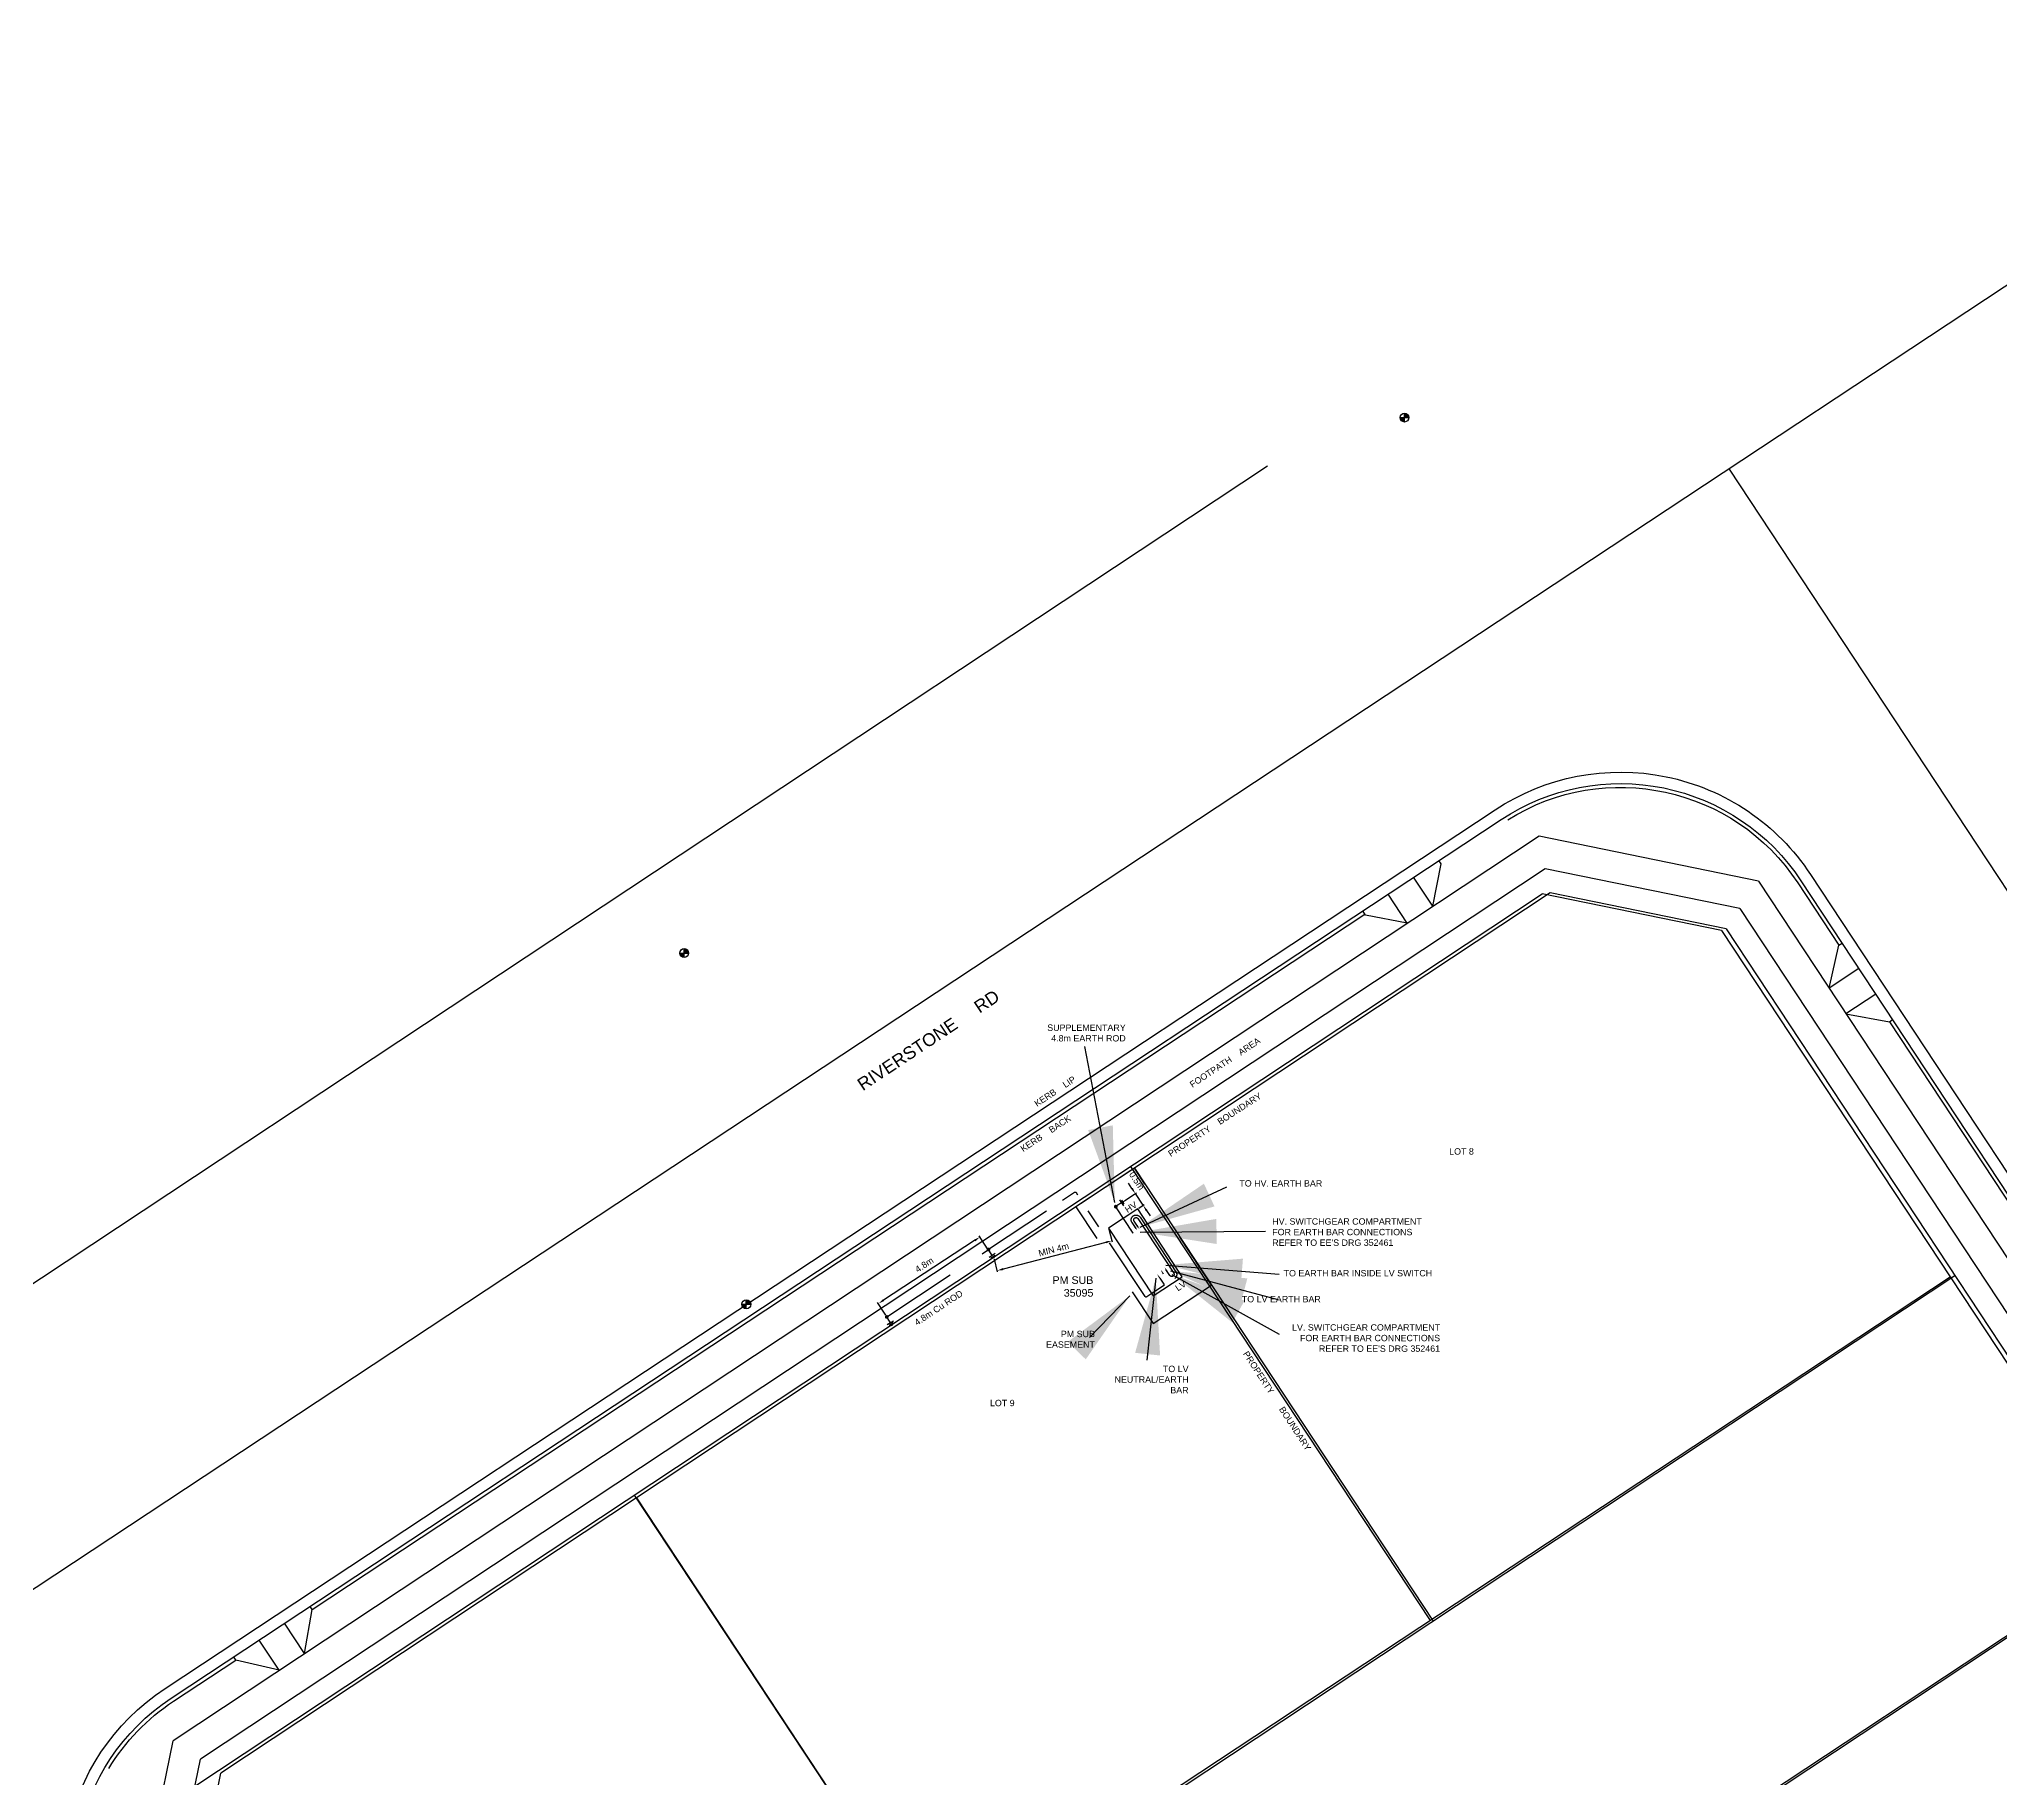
# Model space of a CAD drawing. Header units: metres. Extents: x 302064 to 305578, y 6265466 to 6271990.
# Drawn here: x 302966.8 to 303043.9, y 6265587 to 6265655.4 of the extents above; entities that cross this region are included whole.
import ezdxf

# ---------------------------------------------------------------- set-up
doc = ezdxf.new("R2010")
doc.units = ezdxf.units.M
doc.linetypes.add('DASHED', pattern=[0.75, 0.5, -0.25])
doc.linetypes.add('PHANTOM2', pattern=[1.25, 0.625, -0.125, 0.125, -0.125, 0.125, -0.125])
doc.layers.get('0').update_dxf_attribs({"color": 6})
for name, color, linetype in [('_User Miscellaneous1', 7, 'Continuous'), ('_User Miscellaneous4', 7, 'Continuous'), ('BDY', 252, 'Continuous'), ('DEVELOP', 2, 'Continuous'), ('Notes', 7, 'Continuous'), ('XR01255_CC_DES$0$FOOTPATH', 252, 'Continuous'), ('XR01255_CC_DES$0$PRAM_RAMP', 252, 'Continuous'), ('XR01255_CC_DES$0$ROAD_CONTROL', 252, 'Continuous'), ('XR01255_CC_DES$0$ROAD_KERB', 252, 'Continuous'), ('XR01255_CC_DES$0$ROAD_KERB-BACK', 252, 'Continuous'), ('XR01255_CC_DES$0$ROAD_KERB-LIP', 252, 'Continuous'), ('XR01255_CC_LOT_LAYOUT$0$F_LOT', 252, 'Continuous'), ('XR01255_CC_LOT_LAYOUT$0$ST1_BDY', 252, 'Continuous'), ('XR01255_CC_LOT_LAYOUT$0$ST1_BDY_1', 252, 'Continuous'), ('XR01255_CC_LOT_LAYOUT$0$ST1_LOTS', 252, 'Continuous'), ('XR01255_CC_SURVEY$0$SERVICES-ELECTRICTY', 1, 'Continuous')]:
    doc.layers.add(name, color=color, linetype=linetype)
doc.styles.add('ARIAL', font='arial.ttf', dxfattribs={"height": 2})
doc.styles.get("Standard").update_dxf_attribs({"font": 'arial.ttf'})
doc.dimstyles.new('Annotative', dxfattribs={"dimscale": 0, "dimtxt": 2.5, "dimasz": 2.5, "dimexe": 1.25, "dimexo": 0.625, "dimtad": 1, "dimtxsty": 'Standard', "dimcen": 2.5, "dimadec": 0, "dimazin": 0, "dimtfac": 1, "dimtmove": 0, "dimatfit": 3, "dimfxl": 1, "dimarcsym": 0})
doc.dimstyles.new('ISO-25', dxfattribs={"dimtxt": 2.5, "dimasz": 2.5, "dimexe": 1.25, "dimexo": 0.625, "dimtad": 1, "dimtxsty": 'Standard', "dimcen": 2.5, "dimadec": 0, "dimazin": 0, "dimtfac": 1, "dimtmove": 0, "dimatfit": 3, "dimfxl": 1, "dimarcsym": 0})

# ---------------------------------------------------------------- blocks, each defined once
blk = doc.blocks.new('A$C6F1F0823')
at = {"layer": 'BDY'}
for p, q in [((3.882, 91.562, 46.5), (66.677, 133.145, 46.5)), ((3.882, 91.562), (66.677, 133.145)), ((73.723, 131.703), (66.677, 133.145)), ((73.723, 131.703), (131.438, 44.304)), ((50.49, 122.425), (62.277, 104.576)), ((82.721, 118.077), (22.306, 78.181)), ((30.979, 109.506), (42.75, 91.681)), ((89.885, 107.229), (59.677, 87.281))]:
    blk.add_line(p, q, dxfattribs=at)
blk = doc.blocks.new('A$C07AF69C9')
at = {"layer": 'XR01255_CC_SURVEY$0$SERVICES-ELECTRICTY'}
h = blk.add_hatch(color=256, dxfattribs=at)
h.dxf.hatch_style = 1
h.paths.add_polyline_path([(93.631, 174.158), (93.456, 174.158, 0.414214), (93.631, 173.983)])
h.paths.add_polyline_path([(93.631, 174.333), (93.631, 174.158), (93.806, 174.158, 0.414214)])
h = blk.add_hatch(color=256, dxfattribs=at)
h.dxf.hatch_style = 1
h.paths.add_polyline_path([(65.311, 153.106), (65.136, 153.106, 0.414214), (65.311, 152.931)])
h.paths.add_polyline_path([(65.311, 153.281), (65.311, 153.106), (65.486, 153.106, 0.414214)])
h = blk.add_hatch(color=256, dxfattribs=at)
h.dxf.hatch_style = 1
h.paths.add_polyline_path([(67.754, 139.298), (67.579, 139.298, 0.414214), (67.754, 139.123)])
h.paths.add_polyline_path([(67.754, 139.473), (67.754, 139.298), (67.929, 139.298, 0.414214)])
at = {"layer": 'XR01255_CC_DES$0$FOOTPATH'}
for p, q in [((98.921, 157.699), (45.213, 122.145)), ((107.55, 155.937), (98.921, 157.699)), ((99.168, 156.424), (46.29, 121.419)), ((106.822, 154.861), (99.168, 156.424)), ((107.55, 155.937), (165.649, 67.863)), ((106.822, 154.861), (164.647, 67.202)), ((43.45, 113.509), (45.213, 122.145)), ((44.725, 113.755), (46.29, 121.419))]:
    blk.add_line(p, q, dxfattribs=at)
at = {"layer": 'XR01255_CC_DES$0$PRAM_RAMP', "color": 8}
for p, q in [((94.744, 154.944), (93.992, 156.085)), ((93.743, 154.284), (92.989, 155.426)), ((111.498, 152.494), (110.33, 151.723)), ((112.159, 151.492), (110.99, 150.721)), ((50.389, 125.571), (49.603, 126.762)), ((49.387, 124.911), (48.602, 126.101))]:
    blk.add_line(p, q, dxfattribs=at)
at = {"layer": 'XR01255_CC_DES$0$PRAM_RAMP'}
for points in [[(94.744, 154.944), (95.068, 156.616)], [(95.068, 156.616), (94.985, 156.741)], [(93.743, 154.284), (92.098, 154.598), (91.987, 154.765)], [(110.712, 153.413), (110.837, 153.496)], [(110.33, 151.723), (110.712, 153.413)], [(110.99, 150.721), (112.694, 150.409), (112.819, 150.491)], [(50.389, 125.571), (50.687, 127.299)], [(50.687, 127.299), (50.604, 127.424)], [(49.387, 124.911), (47.683, 125.314), (47.601, 125.439)]]:
    blk.add_lwpolyline(points, dxfattribs=at)
at = {"layer": 'XR01255_CC_DES$0$ROAD_CONTROL'}
for points in [[(131.966, 189.031), (-0.002, 101.854)], [(106.401, 172.132), (172.292, 72.245)]]:
    blk.add_lwpolyline(points, dxfattribs=at)
at = {"layer": 'XR01255_CC_DES$0$ROAD_KERB'}
blk.add_lwpolyline([(42.737, 112.046, -0.414025), (45.147, 123.819), (97.438, 158.362, -0.414402), (109.219, 155.95), (166.818, 68.634)], format="xyb", dxfattribs=at)
at = {"layer": 'XR01255_CC_DES$0$ROAD_KERB-BACK'}
for points in [[(97.688, 158.344, -0.407454), (109.093, 155.867)], [(42.69, 121.051, -0.111113), (45.23, 123.694), (47.683, 125.314)]]:
    blk.add_lwpolyline(points, format="xyb", dxfattribs=at)
for points in [[(109.093, 155.867), (110.712, 153.413)], [(50.687, 127.299), (92.072, 154.637)], [(112.694, 150.409), (166.692, 68.551)]]:
    blk.add_lwpolyline(points, dxfattribs=at)
at = {"layer": 'XR01255_CC_DES$0$ROAD_KERB-LIP'}
blk.add_lwpolyline([(42.362, 111.798, -0.414025), (44.899, 124.194), (97.19, 158.737, -0.414402), (109.594, 156.198), (167.193, 68.882)], format="xyb", dxfattribs=at)
at = {"layer": 'XR01255_CC_LOT_LAYOUT$0$F_LOT'}
blk.add_lwpolyline([(88.249, 172.242), (35.992, 137.648)], dxfattribs=at)
at = {"layer": 'XR01255_CC_LOT_LAYOUT$0$ST1_BDY'}
for p, q in [((106.276, 154.054), (99.354, 155.468)), ((106.276, 154.054), (135.885, 109.17)), ((45.681, 113.94), (47.097, 120.874))]:
    blk.add_line(p, q, dxfattribs=at)
at = {"layer": 'XR01255_CC_LOT_LAYOUT$0$ST1_BDY_1'}
for p, q in [((99.354, 155.468), (63.44, 131.693)), ((63.44, 131.693), (47.097, 120.874))]:
    blk.add_line(p, q, dxfattribs=at)
at = {"layer": 'XR01255_CC_LOT_LAYOUT$0$ST1_LOTS'}
for p, q in [((83.011, 144.648), (94.756, 126.843)), ((115.268, 140.423), (75.186, 113.888)), ((63.44, 131.693), (75.186, 113.888)), ((122.427, 129.571), (92.129, 109.514))]:
    blk.add_line(p, q, dxfattribs=at)
at = {"layer": 'XR01255_CC_SURVEY$0$SERVICES-ELECTRICTY'}
for p, q in [((93.631, 173.983), (93.631, 174.333)), ((93.456, 174.158), (93.806, 174.158)), ((65.136, 153.106), (65.486, 153.106)), ((65.311, 152.931), (65.311, 153.281)), ((67.579, 139.298), (67.929, 139.298)), ((67.754, 139.123), (67.754, 139.473))]:
    blk.add_line(p, q, dxfattribs=at)
for centre in [(93.631, 174.158), (65.311, 153.106), (67.754, 139.298)]:
    blk.add_circle(centre, 0.175, dxfattribs=at)
blk.add_blockref('A$C6F1F0823', (32.368, 22.293))
blk = doc.blocks.new('*D93')
at = {"layer": '_User Miscellaneous1', "color": 0, "lineweight": -2, "transparency": 16777216}
for p, q in [((303009.482, 6265609.735), (303009.936, 6265610.035)), ((303009.756, 6265610.216), (303009.618, 6265610.425)), ((303010.198, 6265609.549), (303009.894, 6265610.008)), ((303010.027, 6265609.436), (303010.24, 6265609.577)), ((303010.336, 6265609.341), (303010.474, 6265609.132))]:
    blk.add_line(p, q, dxfattribs=at)
at = {"layer": '_User Miscellaneous1', "color": 0, "transparency": 16777216}
for points in [[(303009.791, 6265610.239), (303009.722, 6265610.193), (303009.894, 6265610.008)], [(303010.371, 6265609.364), (303010.301, 6265609.318), (303010.198, 6265609.549)]]:
    blk.add_solid(points, dxfattribs=at)
at = {"layer": 'Defpoints', "color": 0, "transparency": 16777216}
for p in [(303009.894, 6265610.008), (303009.44, 6265609.707), (303009.986, 6265609.408)]:
    blk.add_point(p, dxfattribs=at)
at = {"layer": '_User Miscellaneous1', "color": 0, "transparency": 16777216, "insert": (303009.947, 6265610.51), "char_height": 0.25, "attachment_point": 5, "rotation": 303.5109}
blk.add_mtext('0.5m', dxfattribs=at)
blk = doc.blocks.new('*D94')
at = {"layer": '_User Miscellaneous1', "color": 0, "lineweight": -2, "transparency": 16777216}
for p, q in [((303008.853, 6265608.608), (303008.983, 6265608.109)), ((303008.729, 6265608.094), (303004.694, 6265607.043)), ((303004.335, 6265607.431), (303004.465, 6265606.932))]:
    blk.add_line(p, q, dxfattribs=at)
at = {"layer": '_User Miscellaneous1', "color": 0, "transparency": 16777216}
for points in [[(303008.718, 6265608.134), (303008.739, 6265608.054), (303008.971, 6265608.157)], [(303004.684, 6265607.083), (303004.705, 6265607.003), (303004.453, 6265606.98)]]:
    blk.add_solid(points, dxfattribs=at)
at = {"layer": 'Defpoints', "color": 0, "transparency": 16777216}
for p in [(303008.841, 6265608.656), (303004.323, 6265607.479), (303004.453, 6265606.98)]:
    blk.add_point(p, dxfattribs=at)
at = {"layer": '_User Miscellaneous1', "color": 0, "transparency": 16777216, "insert": (303006.679, 6265607.813), "char_height": 0.25, "attachment_point": 5, "rotation": 14.59991, "bg_fill": 3, "box_fill_scale": 1.1, "bg_fill_color": 256, "bg_fill_true_color": 13158600, "bg_fill_transparency": 0}
blk.add_mtext('MIN 4m', dxfattribs=at)
blk = doc.blocks.new('m4')
at = {"layer": 'Notes', "color": 7, "linetype": 'Continuous'}
for points in [[(0, -1.95), (0, 0)], [(-1.43, -1.95), (1.43, -1.95)], [(-0.95, -2.52), (0.95, -2.52)], [(-0.24, -3.09), (0.24, -3.09)]]:
    blk.add_lwpolyline(points, dxfattribs=at)
blk = doc.blocks.new('*D95')
at = {"layer": '_User Miscellaneous1', "color": 0, "lineweight": -2, "transparency": 16777216}
for p, q in [((303003.572, 6265608.165), (302999.996, 6265605.822)), ((303004.08, 6265607.845), (303003.754, 6265608.344)), ((303000.086, 6265605.229), (302999.76, 6265605.727))]:
    blk.add_line(p, q, dxfattribs=at)
at = {"layer": '_User Miscellaneous1', "color": 0, "transparency": 16777216}
for points in [[(303003.549, 6265608.2), (303003.595, 6265608.13), (303003.781, 6265608.302)], [(302999.973, 6265605.857), (303000.019, 6265605.788), (302999.787, 6265605.685)]]:
    blk.add_solid(points, dxfattribs=at)
at = {"layer": 'Defpoints', "color": 0, "transparency": 16777216}
for p in [(303004.108, 6265607.804), (302999.787, 6265605.685), (303000.114, 6265605.187)]:
    blk.add_point(p, dxfattribs=at)
at = {"layer": '_User Miscellaneous1', "color": 0, "transparency": 16777216, "insert": (303001.595, 6265607.209), "char_height": 0.25, "attachment_point": 5, "rotation": 33.22892, "bg_fill": 3, "box_fill_scale": 1.1, "bg_fill_color": 256, "bg_fill_true_color": 13158600, "bg_fill_transparency": 0}
blk.add_mtext('4.8m', dxfattribs=at)

msp = doc.modelspace()

# ---------------------------------------------------------------- hatches: boundary and pattern name
at = {"layer": '_User Miscellaneous1'}
h = msp.add_hatch(color=256, dxfattribs=at)
edge = h.paths.add_edge_path()
edge.add_arc((303009.12, 6265609.496), 0.0744, 573.31185, 933.31185, ccw=False)

# ---------------------------------------------------------------- linework, layer by layer
at = {"layer": '_User Miscellaneous1', "linetype": 'DASHED', "ltscale": 10, "flags": 128}
msp.add_lwpolyline([(303010.586, 6265604.902), (303012.881, 6265606.416), (303009.853, 6265611.007), (303007.557, 6265609.493)], close=True, dxfattribs=at)
at = {"layer": '_User Miscellaneous1'}
msp.add_lwpolyline([(303011.738, 6265606.742), (303009.986, 6265609.408), (303008.841, 6265608.656), (303010.593, 6265605.99)], close=True, dxfattribs=at)
at = {"layer": '_User Miscellaneous1', "color": 0, "linetype": 'PHANTOM2', "ltscale": 6, "flags": 128}
msp.add_lwpolyline([(303009.809, 6265608.448), (303009.12, 6265609.496)], dxfattribs=at)
for points in [[(303009.918, 6265608.632), (303009.76, 6265608.873, -1), (303010.078, 6265609.082), (303011.486, 6265606.94, -0.414214), (303011.428, 6265606.661), (303011.379, 6265606.629, -0.414214), (303011.102, 6265606.686), (303010.943, 6265606.929)], [(303010.004, 6265608.688), (303009.845, 6265608.929, -1), (303009.993, 6265609.026), (303011.4, 6265606.884, -1), (303011.253, 6265606.787), (303011.094, 6265607.028)]]:
    msp.add_lwpolyline(points, format="xyb", dxfattribs=at)
at = {"layer": '_User Miscellaneous1'}
for points in [[(303009.732, 6265608.622), (303009.809, 6265608.448), (303009.68, 6265608.587)], [(303009.893, 6265608.727), (303009.97, 6265608.553), (303009.841, 6265608.693)], [(303009.978, 6265608.783), (303010.055, 6265608.609), (303009.926, 6265608.749)], [(303010.827, 6265606.672), (303010.75, 6265606.846), (303010.879, 6265606.707)], [(303010.968, 6265606.833), (303010.892, 6265607.007), (303011.021, 6265606.868)], [(303011.172, 6265606.967), (303011.043, 6265607.106), (303011.12, 6265606.933)]]:
    msp.add_solid(points, dxfattribs=at)

# ---------------------------------------------------------------- block references
at = {"layer": '_User Miscellaneous1', "xscale": -0.1, "yscale": 0.1000000000000001, "zscale": 0.1000000000000001, "rotation": 123.311846429935}
msp.add_blockref('m4', (303009.182, 6265609.537), dxfattribs=at)
at = {"layer": 'DEVELOP'}
msp.add_blockref('A$C07AF69C9', (302926.842, 6265466.359), dxfattribs=at)

# ---------------------------------------------------------------- texts
at = {"layer": '_User Miscellaneous1'}
msp.add_text('PROPERTY    BOUNDARY ', height=0.25, rotation=32.99771, dxfattribs=at).set_placement((303011.283, 6265611.446))
at = {"layer": '_User Miscellaneous1', "char_height": 0.25, "style": 'ARIAL'}
for s, insert, width, attachment_point in [('SUPPLEMENTARY\\P4.8m EARTH ROD', (303009.513, 6265615.987), 3.07279, 9), ('TO HV. EARTH BAR', (303013.98, 6265610.284), 5.10202, 7), ('TO EARTH BAR INSIDE LV SWITCH', (303015.721, 6265606.753), 7.16708, 7), ('TO LV EARTH BAR', (303017.183, 6265605.734), 5.065281527549813e-12, 9), ('PM SUB EASEMENT', (303008.302, 6265603.947), 2.37317, 9), ("LV. SWITCHGEAR COMPARTMENT FOR EARTH BAR CONNECTIONS REFER TO EE'S DRG 352461", (303021.873, 6265603.787), 6.07506, 9), ('TO LV NEUTRAL/EARTH BAR', (303011.984, 6265602.159), 3.4668, 9)]:
    msp.add_mtext(s, dxfattribs=dict(at, insert=insert, width=width, attachment_point=attachment_point))
at = {"layer": '_User Miscellaneous1', "char_height": 0.25, "width": 0.72374, "attachment_point": 2, "rotation": 33.54242, "style": 'ARIAL'}
for s, insert in [('HV', (303009.649, 6265609.583)), ('LV', (303011.603, 6265606.488))]:
    msp.add_mtext(s, dxfattribs=dict(at, insert=insert))
at = {"layer": '_User Miscellaneous4', "lineweight": -3, "attachment_point": 3, "line_spacing_factor": 1.2}
for s, insert, char_height, width, rotation in [('RIVERSTONE     RD', (303004.33, 6265618.054), 0.5, 7.72716, 33.60264), ('FOOTPATH    AREA', (303014.695, 6265616.165), 0.25, 7.72716, 33.60264), ('KERB    LIP', (303007.438, 6265614.652), 0.25, 7.72716, 33.60264), ('KERB    BACK', (303007.249, 6265613.113), 0.25, 5.72042, 33.60264), ('PROPERTY       BOUNDARY', (303016.816, 6265600.009), 0.25, 4.99035, 302.99771)]:
    msp.add_mtext(s, dxfattribs=dict(at, insert=insert, char_height=char_height, width=width, rotation=rotation))
at = {"layer": '_User Miscellaneous4', "lineweight": -3, "char_height": 0.25, "width": 2.49489, "attachment_point": 3, "line_spacing_factor": 1.2}
for s, insert in [('LOT 8', (303023.2, 6265611.793)), ('LOT 9', (303005.145, 6265601.903))]:
    msp.add_mtext(s, dxfattribs=dict(at, insert=insert))

# ---------------------------------------------------------------- dimensions: what is measured, and where the dimension line sits
at = {"layer": '_User Miscellaneous1'}
dim = msp.add_linear_dim(base=(303009.894, 6265610.008), p1=(303009.986, 6265609.408), p2=(303009.44, 6265609.707), angle=123.5109, text='0.5m', dimstyle='Annotative', override={"dimexe": 0.5, "dimexo": 0.5, "dimtmove": 2}, dxfattribs=at)
dim.commit()
dim.dimension.update_dxf_attribs({"geometry": '*D93', "text_midpoint": (303009.788, 6265610.405), "dimtype": 160})

# ---------------------------------------------------------------- leaders
for points in [[(303009.084, 6265609.655), (303007.91, 6265615.791)], [(303010.075, 6265608.689), (303013.49, 6265610.275)], [(303010.083, 6265608.496), (303015.013, 6265608.539)], [(303011.092, 6265607.202), (303015.542, 6265606.844)], [(303011.27, 6265606.974), (303015.493, 6265605.847)], [(303011.326, 6265606.836), (303015.543, 6265604.481)], [(303010.694, 6265606.681), (303010.349, 6265603.464)], [(303009.674, 6265605.992), (303008.084, 6265604.35)]]:
    msp.add_leader(points, dimstyle='ISO-25', override={"dimscale": 0, "dimtxt": 25, "dimasz": 3, "dimgap": 0.625, "dimtad": 0, "dimfxl": 2}, dxfattribs=at)

# ---------------------------------------------------------------- next in the draw order: texts
at = {"layer": '_User Miscellaneous1', "insert": (303015.274, 6265607.953), "char_height": 0.25, "width": 6.1704, "attachment_point": 7, "style": 'ARIAL', "bg_fill": 2}
msp.add_mtext("HV. SWITCHGEAR COMPARTMENT FOR EARTH BAR CONNECTIONS REFER TO EE'S DRG 352461", dxfattribs=at)

# ---------------------------------------------------------------- next in the draw order: dimensions: what is measured, and where the dimension line sits
at = {"layer": '_User Miscellaneous1'}
dim = msp.add_linear_dim(base=(303004.453, 6265606.98), p1=(303008.841, 6265608.656), p2=(303004.323, 6265607.479), angle=194.59991, text='MIN 4m', dimstyle='Annotative', override={"dimexe": 0.5, "dimexo": 0.5, "dimtmove": 2, "dimtfill": 1}, dxfattribs=at)
dim.commit()
dim.dimension.update_dxf_attribs({"geometry": '*D94', "text_midpoint": (303006.727, 6265607.631), "dimtype": 161})

# ---------------------------------------------------------------- next in the draw order: texts
at = {"layer": '_User Miscellaneous1', "insert": (303008.242, 6265605.955), "char_height": 0.3, "width": 1.92896, "attachment_point": 9, "style": 'ARIAL'}
msp.add_mtext('PM SUB 35095', dxfattribs=at)

# ---------------------------------------------------------------- next in the draw order: dimensions: what is measured, and where the dimension line sits
at = {"layer": '_User Miscellaneous1'}
dim = msp.add_linear_dim(base=(302999.787, 6265605.685), p1=(303004.108, 6265607.804), p2=(303000.114, 6265605.187), angle=213.22892, text='4.8m', dimstyle='Annotative', override={"dimexe": 0.5, "dimexo": 0.5, "dimtmove": 2, "dimtfill": 1}, dxfattribs=at)
dim.commit()
dim.dimension.update_dxf_attribs({"geometry": '*D95', "text_midpoint": (303001.595, 6265607.209), "dimtype": 161})

# ---------------------------------------------------------------- next in the draw order: hatches: boundary and pattern name
h = msp.add_hatch(color=256, dxfattribs=at)
edge = h.paths.add_edge_path()
edge.add_arc((303004.118, 6265607.81), 0.0744, -167.64403, 192.35597)
h = msp.add_hatch(color=256, dxfattribs=at)
edge = h.paths.add_edge_path()
edge.add_arc((303000.115, 6265605.16), 0.0744, -167.64403, 192.35597)

# ---------------------------------------------------------------- next in the draw order: linework, layer by layer
at = {"layer": '_User Miscellaneous1', "color": 0, "linetype": 'PHANTOM2', "ltscale": 6, "flags": 128}
msp.add_lwpolyline([(303010.853, 6265606.69), (303011.01, 6265606.45, -0.414246), (303010.996, 6265606.381), (303010.696, 6265606.184), (303010.546, 6265606.085), (303010.341, 6265605.951, -0.413038), (303010.272, 6265605.965), (303007.572, 6265610.037, 0.414022), (303007.503, 6265610.051), (303004.116, 6265607.809)], format="xyb", dxfattribs=at)
at = {"layer": '_User Miscellaneous1', "color": 0, "linetype": 'DASHED', "ltscale": 6, "flags": 128}
msp.add_lwpolyline([(303000.114, 6265605.16), (303004.116, 6265607.809)], dxfattribs=at)

# ---------------------------------------------------------------- next in the draw order: block references
at = {"layer": '_User Miscellaneous1', "xscale": -0.1000000000000001, "yscale": 0.1000000000000001, "zscale": 0.1000000000000001, "rotation": 31.22887059436143}
for p in [(303004.162, 6265607.743), (303000.16, 6265605.094)]:
    msp.add_blockref('m4', p, dxfattribs=at)

# ---------------------------------------------------------------- next in the draw order: texts
at = {"layer": '_User Miscellaneous4', "lineweight": -3, "insert": (303002.999, 6265606.231), "char_height": 0.25, "width": 5.72042, "attachment_point": 3, "rotation": 33.60264, "line_spacing_factor": 1.2}
msp.add_mtext('4.8m Cu ROD ', dxfattribs=at)

doc.saveas('drawing.dxf')
